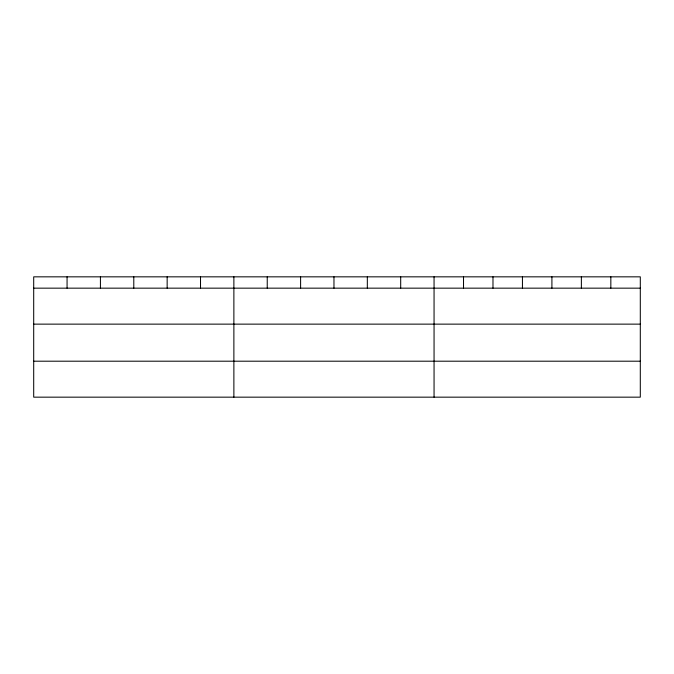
<?xml version="1.0" encoding="UTF-8"?>
<svg xmlns="http://www.w3.org/2000/svg" width="674" height="674" viewBox="0 0 674 674"><rect width="100%" height="100%" fill="white"/><g stroke="black" fill="none" stroke-linecap="round" stroke-linejoin="round"><path stroke-width="1.01" d="M640.3 324.135L640.3 276.837L33.7 276.837L33.7 397.163L640.3 397.163L640.3 324.135L33.7 324.135M33.7 288.16L640.3 288.16M33.7 361.197L640.3 361.197M610.838 276.837L610.838 288.16M581.376 276.837L581.376 288.16M551.913 276.837L551.913 288.16M522.443 276.837L522.443 288.16M492.98 276.837L492.98 288.16M463.518 276.837L463.518 288.16M434.056 276.837L434.056 397.163M400.693 276.837L400.693 288.16M367.33 276.837L367.33 288.16M333.967 276.837L333.967 288.16M300.604 276.837L300.604 288.16M267.241 276.837L267.241 288.16M233.878 276.837L233.878 397.163M200.515 276.837L200.515 288.16M167.152 276.837L167.152 288.16M133.789 276.837L133.789 288.16M100.426 276.837L100.426 288.16M67.063 276.837L67.063 288.16"/></g></svg>
